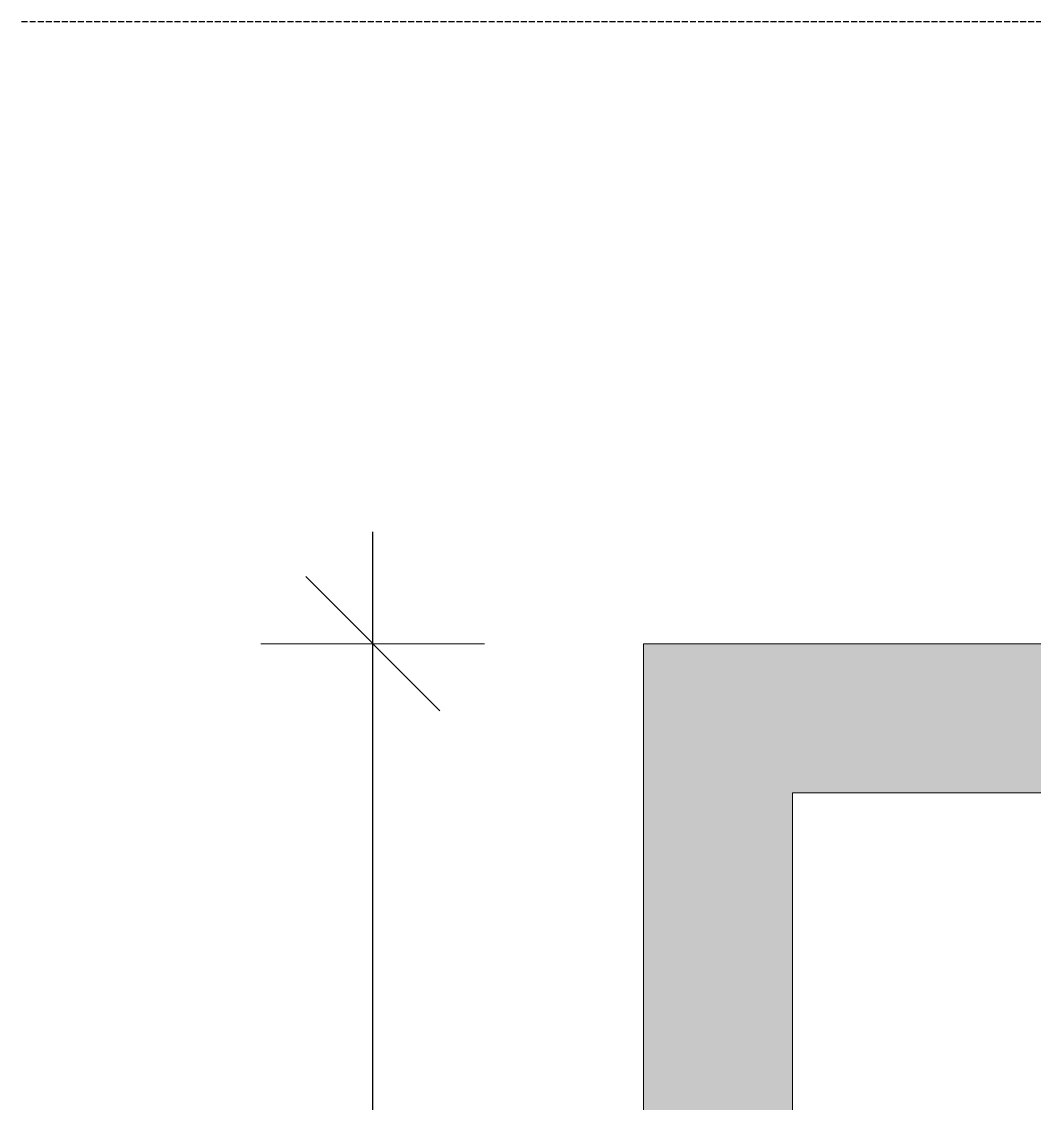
# Model space of a CAD drawing. Header units: millimetres. Extents: x 0 to 59350, y 0 to 29700.
# Drawn here: x 18171.9 to 18511.5, y 18884.1 to 19246.6 of the extents above; entities that cross this region are included whole.
import ezdxf

# ---------------------------------------------------------------- set-up
doc = ezdxf.new("R2010")
doc.units = ezdxf.units.MM
doc.linetypes.add('PUNKT2_S9', pattern=[1, 0, -1])
doc.linetypes.add('VERDECKT2_S2', pattern=[2.7, 2, -0.7])
doc.layers.add('Standard', color=7, linetype='Continuous', lineweight=25)

msp = doc.modelspace()

# ---------------------------------------------------------------- hatches: boundary and pattern name
at = {"layer": 'Standard', "linetype": 'PUNKT2_S9', "lineweight": 18}
msp.add_hatch(color=59, dxfattribs=at).paths.add_polyline_path([(18380.41, 18988.12), (20380.41, 18988.12), (20380.41, 19038.12), (18380.41, 19038.12)])
h = msp.add_hatch(color=59, dxfattribs=at)
h.paths.add_polyline_path([(18430.41, 15643.12), (18430.41, 16413.12), (18380.41, 16413.12), (18380.41, 15643.12)])
h.paths.add_polyline_path([(18430.41, 17168.12), (18430.41, 17953.12), (18380.41, 17953.12), (18380.41, 17168.12)])
h.paths.add_polyline_path([(18380.41, 18988.12), (18380.41, 18493.12), (18430.41, 18493.12), (18430.41, 18988.12)])
h.paths.add_polyline_path([(18380.41, 16898.12), (18380.41, 16683.12), (18430.41, 16683.12), (18430.41, 16898.12)])

# ---------------------------------------------------------------- linework, layer by layer
at = {"layer": 'Standard', "color": 5, "linetype": 'VERDECKT2_S2', "lineweight": -3}
msp.add_line((18171.91, 19246.62), (20385.91, 19246.62), dxfattribs=at)
at = {"layer": 'Standard', "color": 7, "linetype": 'Continuous', "lineweight": -3}
for p, q in [((18289.65, 19038.12), (18289.65, 19075.62)), ((18289.65, 18493.12), (18289.65, 19038.12))]:
    msp.add_line(p, q, dxfattribs=at)
at = {"layer": 'Standard', "color": 7, "linetype": 'Continuous', "lineweight": 18}
for p, q in [((18312.15, 19015.62), (18267.15, 19060.62)), ((18289.65, 19038.12), (18252.15, 19038.12)), ((18289.65, 19038.12), (18327.15, 19038.12))]:
    msp.add_line(p, q, dxfattribs=at)
at = {"layer": 'Standard', "color": 36, "linetype": 'Continuous', "lineweight": 18}
for p, q in [((20380.41, 19038.12), (18380.41, 19038.12)), ((18380.41, 19038.12), (18380.41, 18988.12)), ((18380.41, 18988.12), (18380.41, 18493.12)), ((18430.41, 18988.12), (20330.41, 18988.12)), ((18430.41, 18493.12), (18430.41, 18988.12))]:
    msp.add_line(p, q, dxfattribs=at)

doc.saveas('drawing.dxf')
